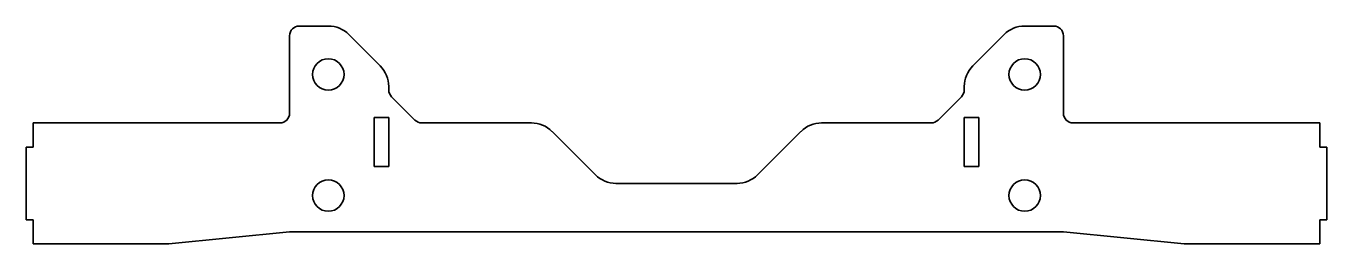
# Model space of a CAD drawing. Header units: inches. Extents: x 0 to 269, y 0 to 45.
import ezdxf

# ---------------------------------------------------------------- set-up
doc = ezdxf.new("R2010")
doc.units = ezdxf.units.IN
doc.header["$MEASUREMENT"] = 0
doc.layers.add('SIMUMAK Visible (ISO)', color=7, linetype='Continuous', lineweight=35)

# ---------------------------------------------------------------- blocks, each defined once
blk = doc.blocks.new('CDR-AU-31-CCLT-02_Sheet_2_CDR-AU-31-CCLT-02')
at = {"layer": 'SIMUMAK Visible (ISO)'}
for p, q in [((-78, 22.5), (-71.99, 22.5)), ((71.99, 22.5), (78, 22.5)), ((-80, 4.5), (-80, 20.5)), ((-61.26, 14.26), (-67.74, 20.74)), ((67.74, 20.74), (61.26, 14.26)), ((80, 20.5), (80, 4.5)), ((-59.5, 10.01), (-59.5, 9.33)), ((59.5, 9.33), (59.5, 10.01)), ((-54.09, 3.09), (-58.91, 7.91)), ((58.91, 7.91), (54.09, 3.09)), ((-62.5, -6.5), (-62.5, 3.6)), ((-62.5, 3.6), (-59.5, 3.6)), ((-59.5, 3.6), (-59.5, -6.5)), ((59.5, -6.5), (59.5, 3.6)), ((59.5, 3.6), (62.5, 3.6)), ((62.5, 3.6), (62.5, -6.5)), ((-133, 2.5), (-82, 2.5)), ((-133, -2.5), (-133, 2.5)), ((-52.67, 2.5), (-29.99, 2.5)), ((-16.76, -8.24), (-25.74, 0.74)), ((25.74, 0.74), (16.76, -8.24)), ((29.99, 2.5), (52.67, 2.5)), ((82, 2.5), (133, 2.5)), ((133, 2.5), (133, -2.5)), ((-134.5, -2.5), (-133, -2.5)), ((-134.5, -17.5), (-134.5, -2.5)), ((133, -2.5), (134.5, -2.5)), ((134.5, -2.5), (134.5, -17.5)), ((-59.5, -6.5), (-62.5, -6.5)), ((62.5, -6.5), (59.5, -6.5)), ((12.51, -10), (-12.51, -10)), ((-133, -17.5), (-134.5, -17.5)), ((-133, -22.5), (-133, -17.5)), ((133, -17.5), (133, -22.5)), ((134.5, -17.5), (133, -17.5)), ((-105, -22.5), (-80, -20)), ((-80, -20), (80, -20)), ((80, -20), (105, -22.5)), ((-105, -22.5), (-133, -22.5)), ((133, -22.5), (105, -22.5))]:
    blk.add_line(p, q, dxfattribs=at)
for centre in [(-72, 12.5), (72, 12.5), (-72, -12.5), (72, -12.5)]:
    blk.add_circle(centre, 3.25, dxfattribs=at)
at = {"layer": 'SIMUMAK Visible (ISO)', "extrusion": (0, 0, -1)}
for centre, radius, start, end in [((78, 20.5), 2, 360, 90), ((71.99, 16.5), 6, 90, 135), ((-71.99, 16.5), 6, 45, 90), ((-78, 20.5), 2, 90, 180), ((65.5, 10.01), 6, 135, 180), ((-65.5, 10.01), 6, 0, 45), ((29.99, -3.5), 6, 90, 135), ((-29.99, -3.5), 6, 45, 90)]:
    blk.add_arc(centre, radius, start, end, dxfattribs=at)
at = {"layer": 'SIMUMAK Visible (ISO)'}
for centre, radius, start, end in [((-57.5, 9.33), 2, 180, 225), ((57.5, 9.33), 2, 315, 0), ((-82, 4.5), 2, 270, 360), ((-52.67, 4.5), 2, 225, 270), ((52.67, 4.5), 2, 270, 315), ((82, 4.5), 2, 180, 270), ((-12.51, -4), 6, 225, 270), ((12.51, -4), 6, 270, 315)]:
    blk.add_arc(centre, radius, start, end, dxfattribs=at)

msp = doc.modelspace()

# ---------------------------------------------------------------- block references
msp.add_blockref('CDR-AU-31-CCLT-02_Sheet_2_CDR-AU-31-CCLT-02', (134.5, 22.5))

doc.saveas('drawing.dxf')
